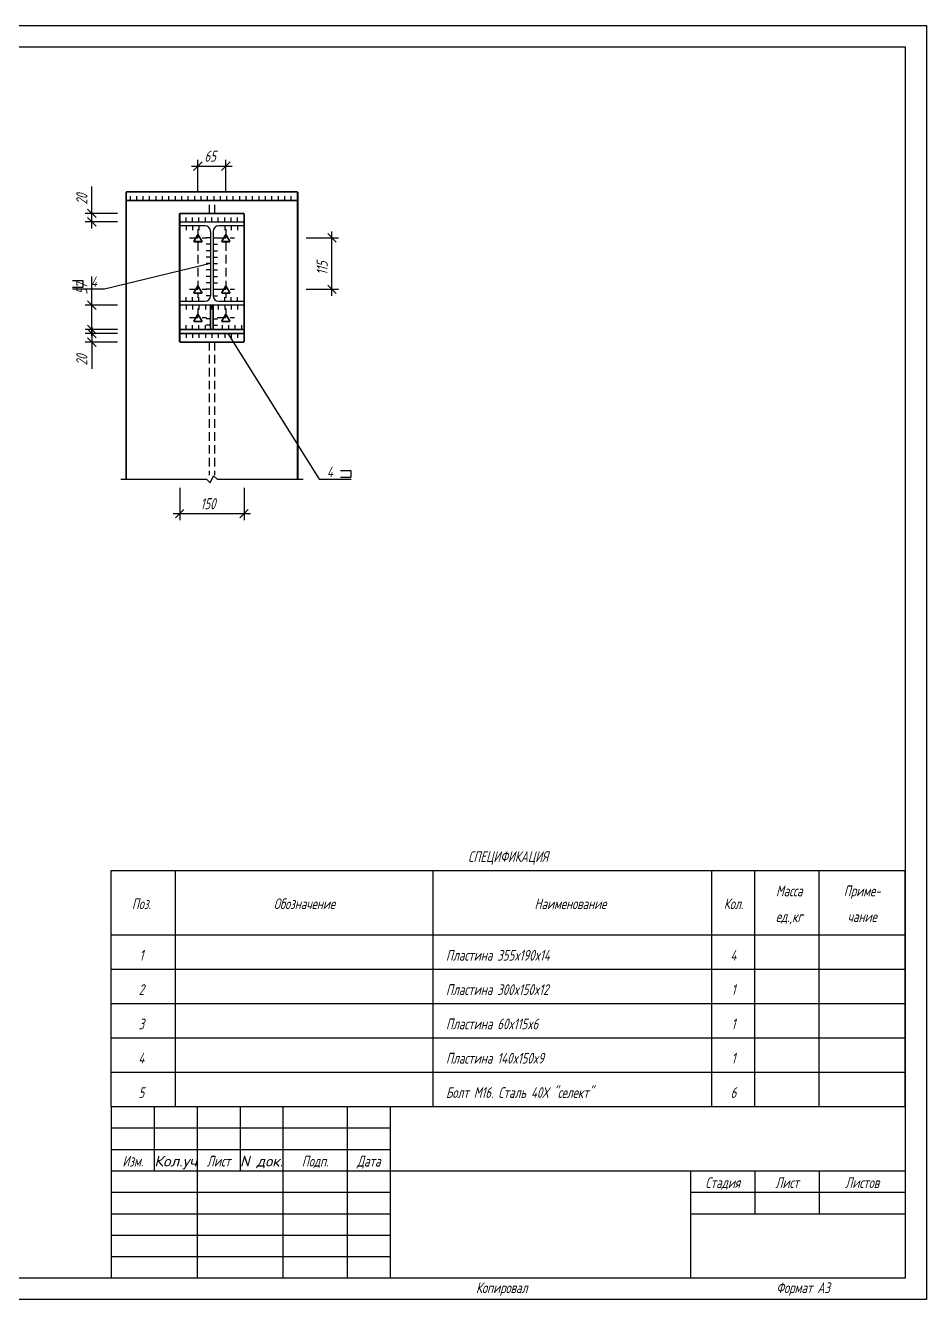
# Model space of a CAD drawing. Extents: x 0 to 420, y 0 to 297.
# Drawn here: x 210 to 420, y 0 to 297 of the extents above; entities that cross this region are included whole.
import ezdxf
from ezdxf.enums import TextEntityAlignment as Align

# ---------------------------------------------------------------- set-up
doc = ezdxf.new("R2010")
doc.units = 0
doc.header["$MEASUREMENT"] = 0
doc.linetypes.add('DASHED', pattern=[3, 2, -1])
doc.layers.get('DEFPOINTS').update_dxf_attribs({"linetype": 'CONTINUOUS'})
for name, color, linetype in [('ВЫНОСКИ', 7, 'CONTINUOUS'), ('ПРОФИЛЬ', 7, 'CONTINUOUS'), ('РАЗМЕРЫ', 7, 'CONTINUOUS'), ('СПЕЦИФИКАЦИЯ', 7, 'CONTINUOUS'), ('УЗЕЛ', 7, 'CONTINUOUS'), ('ШТАМП_РАМКА', 7, 'CONTINUOUS')]:
    doc.layers.add(name, color=color, linetype=linetype)
doc.styles.add('SCADOFFICE', font='RomanS', dxfattribs={"width": 0.7, "oblique": 15, "height": 2.5})
doc.dimstyles.new('SCADOFFICE_DIM', dxfattribs={"dimtxt": 2.5, "dimasz": 2, "dimexe": 1.5, "dimexo": 2, "dimgap": 1, "dimtad": 1, "dimdec": 4, "dimlfac": 10, "dimdsep": 46, "dimtxsty": 'SCADOFFICE', "dimblk": 'OBLIQUE', "dimsah": 1, "dimcen": 2.5, "dimdle": 1.5, "dimclrd": 256, "dimclre": 256, "dimclrt": 256, "dimadec": 0, "dimazin": 0, "dimtfac": 1, "dimtdec": 4, "dimtmove": 2, "dimatfit": 3, "dimldrblk": 'OBLIQUE', "dimfxl": 1, "dimtolj": 1, "dimarcsym": 0})

# ---------------------------------------------------------------- blocks, each defined once
blk = doc.blocks.new('_OBLIQUE')
at = {"layer": 'РАЗМЕРЫ', "color": 0, "linetype": 'ByBlock'}
blk.add_line((-0.5, -0.5), (0.5, 0.5), dxfattribs=at)
blk = doc.blocks.new('*D6')
at = {"layer": 'DEFPOINTS', "color": 0}
for p in [(225.4375, 253.2), (233.4375, 253.2), (233.4375, 251.2)]:
    blk.add_point(p, dxfattribs=at)
at = {"layer": 'РАЗМЕРЫ'}
for p, q in [((225.4375, 253.2), (225.4375, 259.45)), ((231.4375, 253.2), (223.9375, 253.2)), ((225.4375, 249.7), (225.4375, 254.7)), ((231.4375, 251.2), (223.9375, 251.2))]:
    blk.add_line(p, q, dxfattribs=at)
at = {"layer": 'РАЗМЕРЫ', "xscale": 2, "yscale": 2, "zscale": 2}
for p, rotation in [((225.4375, 253.2), 90), ((225.4375, 251.2), 270)]:
    blk.add_blockref('_OBLIQUE', p, dxfattribs=dict(at, rotation=rotation))
at = {"layer": 'РАЗМЕРЫ', "style": 'SCADOFFICE', "oblique": 15, "width": 0.676148}
blk.add_text('20', height=2.58819, rotation=90, dxfattribs=at).set_placement((224.415, 255.277))
blk = doc.blocks.new('*D7')
at = {"layer": 'DEFPOINTS', "color": 0}
for p in [(225.4375, 223.2), (233.4375, 225.2), (233.4375, 223.2)]:
    blk.add_point(p, dxfattribs=at)
at = {"layer": 'РАЗМЕРЫ'}
for p, q in [((225.4375, 226.7), (225.4375, 221.7)), ((231.4375, 225.2), (223.9375, 225.2)), ((231.4375, 223.2), (223.9375, 223.2)), ((225.4375, 225.2), (225.4375, 216.95))]:
    blk.add_line(p, q, dxfattribs=at)
at = {"layer": 'РАЗМЕРЫ', "xscale": 2, "yscale": 2, "zscale": 2}
for p, rotation in [((225.4375, 225.2), 90), ((225.4375, 223.2), 270)]:
    blk.add_blockref('_OBLIQUE', p, dxfattribs=dict(at, rotation=rotation))
at = {"layer": 'РАЗМЕРЫ', "style": 'SCADOFFICE', "oblique": 15, "width": 0.676148}
blk.add_text('20', height=2.58819, rotation=90, dxfattribs=at).set_placement((224.415, 217.777))
blk = doc.blocks.new('*D8')
at = {"layer": 'DEFPOINTS', "color": 0}
for p in [(225.4375, 231.8), (233.4375, 231.8), (233.4375, 226.1)]:
    blk.add_point(p, dxfattribs=at)
at = {"layer": 'РАЗМЕРЫ'}
for p, q in [((225.4375, 231.8), (225.4375, 238.5)), ((231.4375, 231.8), (223.9375, 231.8)), ((225.4375, 224.6), (225.4375, 233.3)), ((231.4375, 226.1), (223.9375, 226.1))]:
    blk.add_line(p, q, dxfattribs=at)
at = {"layer": 'РАЗМЕРЫ', "xscale": 2, "yscale": 2, "zscale": 2}
for p, rotation in [((225.4375, 231.8), 90), ((225.4375, 226.1), 270)]:
    blk.add_blockref('_OBLIQUE', p, dxfattribs=dict(at, rotation=rotation))
at = {"layer": 'РАЗМЕРЫ', "style": 'SCADOFFICE', "oblique": 15, "width": 0.676148}
blk.add_text('57', height=2.5881905, rotation=90, dxfattribs=at).set_placement((224.415, 234.306875))
blk = doc.blocks.new('*D9')
at = {"layer": 'DEFPOINTS', "color": 0}
for p in [(273.4375, 247.5), (281.4375, 247.5), (273.4375, 235.5)]:
    blk.add_point(p, dxfattribs=at)
at = {"layer": 'РАЗМЕРЫ'}
for p, q in [((275.4375, 247.5), (282.9375, 247.5)), ((281.4375, 234), (281.4375, 249)), ((275.4375, 235.5), (282.9375, 235.5))]:
    blk.add_line(p, q, dxfattribs=at)
at = {"layer": 'РАЗМЕРЫ', "xscale": 2, "yscale": 2, "zscale": 2}
for p, rotation in [((281.4375, 247.5), 90), ((281.4375, 235.5), 270)]:
    blk.add_blockref('_OBLIQUE', p, dxfattribs=dict(at, rotation=rotation))
at = {"layer": 'РАЗМЕРЫ', "style": 'SCADOFFICE', "oblique": 15, "width": 0.676148}
blk.add_text('115', height=2.58819, rotation=90, dxfattribs=at).set_placement((280.415, 238.8435))
blk = doc.blocks.new('*D10')
at = {"layer": 'DEFPOINTS', "color": 0}
for p in [(256.6875, 264.2), (250.1875, 256.2), (256.6875, 256.2)]:
    blk.add_point(p, dxfattribs=at)
at = {"layer": 'РАЗМЕРЫ'}
for p, q in [((250.1875, 258.2), (250.1875, 265.7)), ((256.6875, 258.2), (256.6875, 265.7)), ((248.6875, 264.2), (258.1875, 264.2))]:
    blk.add_line(p, q, dxfattribs=at)
at = {"layer": 'РАЗМЕРЫ', "xscale": 2, "yscale": 2, "zscale": 2, "rotation": 180}
blk.add_blockref('_OBLIQUE', (250.1875, 264.2), dxfattribs=at)
at = {"layer": 'РАЗМЕРЫ', "xscale": 2, "yscale": 2, "zscale": 2}
blk.add_blockref('_OBLIQUE', (256.6875, 264.2), dxfattribs=at)
at = {"layer": 'РАЗМЕРЫ', "style": 'SCADOFFICE', "oblique": 15, "width": 0.676148}
blk.add_text('65', height=2.5881905, dxfattribs=at).set_placement((251.711125, 265.2225))
blk = doc.blocks.new('*D11')
at = {"layer": 'DEFPOINTS', "color": 0}
for p in [(245.9375, 191.2), (260.9375, 191.2), (260.9375, 183.2)]:
    blk.add_point(p, dxfattribs=at)
at = {"layer": 'РАЗМЕРЫ'}
for p, q in [((245.9375, 189.2), (245.9375, 181.7)), ((260.9375, 189.2), (260.9375, 181.7)), ((244.4375, 183.2), (262.4375, 183.2))]:
    blk.add_line(p, q, dxfattribs=at)
at = {"layer": 'РАЗМЕРЫ', "xscale": 2, "yscale": 2, "zscale": 2, "rotation": 180}
blk.add_blockref('_OBLIQUE', (245.9375, 183.2), dxfattribs=at)
at = {"layer": 'РАЗМЕРЫ', "xscale": 2, "yscale": 2, "zscale": 2}
blk.add_blockref('_OBLIQUE', (260.9375, 183.2), dxfattribs=at)
at = {"layer": 'РАЗМЕРЫ', "style": 'SCADOFFICE', "oblique": 15, "width": 0.676148}
blk.add_text('150', height=2.58819, dxfattribs=at).set_placement((250.781, 184.2225))

msp = doc.modelspace()

# ---------------------------------------------------------------- linework, layer by layer
at = {"layer": 'ВЫНОСКИ', "linetype": 'Continuous'}
for p, q in [((253.1375, 241.5), (228.4375, 235.5)), ((223.4375, 237.5), (220.9375, 237.5)), ((220.9375, 236), (223.4375, 236)), ((228.4375, 235.5), (220.9375, 235.5)), ((223.4375, 236), (223.4375, 237.5)), ((257.1875, 225.2), (278.4375, 191.2)), ((285.9375, 193.2), (283.4375, 193.2)), ((285.9375, 191.7), (285.9375, 193.2)), ((278.4375, 191.2), (285.9375, 191.2)), ((283.4375, 191.7), (285.9375, 191.7))]:
    msp.add_line(p, q, dxfattribs=at)
at = {"layer": 'ПРОФИЛЬ', "linetype": 'Continuous'}
for p, q in [((245.9375, 251.2), (260.9375, 251.2)), ((245.9375, 250.3), (245.9375, 251.2)), ((251.8375, 250.3), (245.9375, 250.3)), ((260.9375, 250.3), (255.0375, 250.3)), ((260.9375, 251.2), (260.9375, 250.3)), ((253.1375, 249), (253.1375, 234)), ((253.7375, 249), (253.7375, 234)), ((245.9375, 231.8), (245.9375, 232.7)), ((245.9375, 232.7), (251.8375, 232.7)), ((260.9375, 231.8), (245.9375, 231.8)), ((255.0375, 232.7), (260.9375, 232.7)), ((260.9375, 232.7), (260.9375, 231.8))]:
    msp.add_line(p, q, dxfattribs=at)
for centre, start, end in [((251.8375, 249), 0, 89.9), ((255.0375, 249), 90, 179.9), ((251.8375, 234), 270, 359.9), ((255.0375, 234), 180, 269.9)]:
    msp.add_arc(centre, 1.3, start, end, dxfattribs=at)
at = {"layer": 'СПЕЦИФИКАЦИЯ', "linetype": 'Continuous'}
for p, q in [((230, 100), (415, 100)), ((230, 45), (230, 100)), ((245, 45), (245, 100)), ((305, 45), (305, 100)), ((370, 45), (370, 100)), ((380, 45), (380, 100)), ((395, 45), (395, 100)), ((415, 45), (415, 100)), ((230, 85), (415, 85)), ((230, 77), (415, 77)), ((230, 69), (415, 69)), ((230, 61), (415, 61)), ((230, 53), (415, 53)), ((230, 45), (415, 45))]:
    msp.add_line(p, q, dxfattribs=at)
at = {"layer": 'УЗЕЛ', "linetype": 'Continuous'}
for p, q in [((234.4375, 256.2), (234.4375, 257.2)), ((235.9375, 256.2), (235.9375, 257.2)), ((237.4375, 256.2), (237.4375, 257.2)), ((238.9375, 256.2), (238.9375, 257.2)), ((240.4375, 256.2), (240.4375, 257.2)), ((241.9375, 256.2), (241.9375, 257.2)), ((243.4375, 256.2), (243.4375, 257.2)), ((244.9375, 256.2), (244.9375, 257.2)), ((246.4375, 256.2), (246.4375, 257.2)), ((247.9375, 256.2), (247.9375, 257.2)), ((249.4375, 256.2), (249.4375, 257.2)), ((250.9375, 256.2), (250.9375, 257.2)), ((252.4375, 256.2), (252.4375, 257.2)), ((253.9375, 256.2), (253.9375, 257.2)), ((255.4375, 256.2), (255.4375, 257.2)), ((256.9375, 256.2), (256.9375, 257.2)), ((258.4375, 256.2), (258.4375, 257.2)), ((259.9375, 256.2), (259.9375, 257.2)), ((261.4375, 256.2), (261.4375, 257.2)), ((262.9375, 256.2), (262.9375, 257.2)), ((264.4375, 256.2), (264.4375, 257.2)), ((265.9375, 256.2), (265.9375, 257.2)), ((267.4375, 256.2), (267.4375, 257.2)), ((268.9375, 256.2), (268.9375, 257.2)), ((270.4375, 256.2), (270.4375, 257.2)), ((271.9375, 256.2), (271.9375, 257.2)), ((245.9375, 251.2), (245.9375, 252.2)), ((245.9375, 250.3), (245.9375, 249.3)), ((247.4375, 251.2), (247.4375, 252.2)), ((247.4375, 250.3), (247.4375, 249.3)), ((248.9375, 251.2), (248.9375, 252.2)), ((248.9375, 250.3), (248.9375, 249.3)), ((250.4375, 251.2), (250.4375, 252.2)), ((250.4375, 250.3), (250.4375, 249.3)), ((251.9375, 251.2), (251.9375, 252.2)), ((253.4375, 251.2), (253.4375, 252.2)), ((254.9375, 251.2), (254.9375, 252.2)), ((256.4375, 251.2), (256.4375, 252.2)), ((256.4375, 250.3), (256.4375, 249.3)), ((257.9375, 251.2), (257.9375, 252.2)), ((257.9375, 250.3), (257.9375, 249.3)), ((259.4375, 251.2), (259.4375, 252.2)), ((259.4375, 250.3), (259.4375, 249.3)), ((260.9375, 250.3), (260.9375, 249.3)), ((253.1375, 247.5), (252.1375, 247.5)), ((253.7375, 247.5), (254.7375, 247.5)), ((253.1375, 246), (252.1375, 246)), ((253.1375, 244.5), (252.1375, 244.5)), ((253.7375, 246), (254.7375, 246)), ((253.7375, 244.5), (254.7375, 244.5)), ((253.1375, 243), (252.1375, 243)), ((253.1375, 241.5), (252.1375, 241.5)), ((253.7375, 243), (254.7375, 243)), ((253.7375, 241.5), (254.7375, 241.5)), ((253.1375, 240), (252.1375, 240)), ((253.1375, 238.5), (252.1375, 238.5)), ((253.7375, 240), (254.7375, 240)), ((253.7375, 238.5), (254.7375, 238.5)), ((253.1375, 237), (252.1375, 237)), ((253.1375, 235.5), (252.1375, 235.5)), ((253.7375, 237), (254.7375, 237)), ((253.7375, 235.5), (254.7375, 235.5)), ((245.9375, 232.7), (245.9375, 233.7)), ((245.9375, 231.8), (245.9375, 230.8)), ((247.4375, 232.7), (247.4375, 233.7)), ((247.4375, 231.8), (247.4375, 230.8)), ((248.9375, 232.7), (248.9375, 233.7)), ((248.9375, 231.8), (248.9375, 230.8)), ((250.4375, 232.7), (250.4375, 233.7)), ((250.4375, 231.8), (250.4375, 230.8)), ((251.9375, 231.8), (251.9375, 230.8)), ((253.1375, 234), (252.1375, 234)), ((253.4375, 231.8), (253.4375, 230.8)), ((253.7375, 234), (254.7375, 234)), ((254.9375, 231.8), (254.9375, 230.8)), ((256.4375, 232.7), (256.4375, 233.7)), ((256.4375, 231.8), (256.4375, 230.8)), ((257.9375, 232.7), (257.9375, 233.7)), ((257.9375, 231.8), (257.9375, 230.8)), ((259.4375, 232.7), (259.4375, 233.7)), ((259.4375, 231.8), (259.4375, 230.8)), ((260.9375, 232.7), (260.9375, 233.7)), ((247.4375, 226.1), (247.4375, 227.1)), ((248.9375, 226.1), (248.9375, 227.1)), ((250.4375, 226.1), (250.4375, 227.1)), ((251.9375, 226.1), (251.9375, 227.1)), ((253.1375, 228.6), (252.1375, 228.6)), ((253.1375, 227.1), (252.1375, 227.1)), ((253.7375, 228.6), (254.7375, 228.6)), ((253.7375, 227.1), (254.7375, 227.1)), ((255.8875, 226.1), (255.8875, 227.1)), ((257.3875, 226.1), (257.3875, 227.1)), ((258.8875, 226.1), (258.8875, 227.1)), ((260.3875, 226.1), (260.3875, 227.1)), ((247.4375, 225.2), (247.4375, 224.2)), ((248.9375, 225.2), (248.9375, 224.2)), ((250.4375, 225.2), (250.4375, 224.2)), ((251.9375, 225.2), (251.9375, 224.2)), ((253.4375, 225.2), (253.4375, 224.2)), ((254.9375, 225.2), (254.9375, 224.2)), ((256.4375, 225.2), (256.4375, 224.2)), ((257.9375, 225.2), (257.9375, 224.2)), ((259.4375, 225.2), (259.4375, 224.2)), ((232.1875, 191.2), (252.1875, 191.2)), ((252.1875, 191.2), (253.020833, 190.366667)), ((253.020833, 190.366667), (253.854167, 192.033333)), ((253.854167, 192.033333), (254.6875, 191.2)), ((254.6875, 191.2), (274.6875, 191.2))]:
    msp.add_line(p, q, dxfattribs=at)
at = {"layer": 'УЗЕЛ', "linetype": 'DASHED'}
for p, q in [((252.7875, 255.2), (252.7875, 253.2)), ((254.0875, 255.2), (254.0875, 253.2)), ((250.1875, 249.5), (250.1875, 233.5)), ((256.6875, 249.5), (256.6875, 233.5)), ((248.1875, 247.5), (252.1875, 247.5)), ((254.6875, 247.5), (258.6875, 247.5)), ((248.1875, 235.5), (252.1875, 235.5)), ((254.6875, 235.5), (258.6875, 235.5)), ((248.1875, 228.9), (252.1875, 228.9)), ((250.1875, 231), (250.1875, 227.8)), ((254.6875, 228.9), (258.6875, 228.9)), ((256.6875, 231), (256.6875, 227.8)), ((252.7875, 223.2), (252.7875, 192.2)), ((254.0875, 223.2), (254.0875, 192.2))]:
    msp.add_line(p, q, dxfattribs=at)
at = {"layer": 'УЗЕЛ', "linetype": 'Continuous', "const_width": 0.4}
for points in [[(233.4375, 258.2), (273.4375, 258.2)], [(233.4375, 256.2), (233.4375, 258.2)], [(273.4375, 258.2), (273.4375, 256.2)], [(273.4375, 256.2), (233.4375, 256.2)], [(233.4375, 191.2), (233.4375, 256.2)], [(273.4375, 191.2), (273.4375, 256.2)], [(245.9375, 253.2), (260.9375, 253.2)], [(245.9375, 223.2), (245.9375, 253.2)], [(260.9375, 253.2), (260.9375, 223.2)], [(250.1875, 248.3), (249.1875, 246.6)], [(249.1875, 246.6), (251.1875, 246.6)], [(251.1875, 246.6), (250.1875, 248.3)], [(256.6875, 248.3), (255.6875, 246.6)], [(255.6875, 246.6), (257.6875, 246.6)], [(257.6875, 246.6), (256.6875, 248.3)], [(250.1875, 236.3), (249.1875, 234.6)], [(249.1875, 234.6), (251.1875, 234.6)], [(251.1875, 234.6), (250.1875, 236.3)], [(256.6875, 236.3), (255.6875, 234.6)], [(255.6875, 234.6), (257.6875, 234.6)], [(257.6875, 234.6), (256.6875, 236.3)], [(253.1375, 231.8), (253.7375, 231.8)], [(253.1375, 226.1), (253.1375, 231.8)], [(253.7375, 231.8), (253.7375, 226.1)], [(250.1875, 229.7), (249.1875, 228)], [(251.1875, 228), (250.1875, 229.7)], [(256.6875, 229.7), (255.6875, 228)], [(257.6875, 228), (256.6875, 229.7)], [(245.9375, 226.1), (260.9375, 226.1)], [(245.9375, 225.2), (245.9375, 226.1)], [(249.1875, 228), (251.1875, 228)], [(253.7375, 226.1), (253.1375, 226.1)], [(255.6875, 228), (257.6875, 228)], [(260.9375, 226.1), (260.9375, 225.2)], [(260.9375, 225.2), (245.9375, 225.2)], [(260.9375, 223.2), (245.9375, 223.2)]]:
    msp.add_lwpolyline(points, dxfattribs=at)
at = {"layer": 'ШТАМП_РАМКА', "linetype": 'Continuous'}
for p, q in [((0, 297), (420, 297)), ((420, 297), (420, 0)), ((20, 292), (415, 292)), ((415, 292), (415, 5)), ((230, 45), (415, 45)), ((230, 45), (230, 5)), ((240, 45), (240, 30)), ((250, 45), (250, 5)), ((260, 45), (260, 30)), ((270, 45), (270, 5)), ((285, 45), (285, 5)), ((295, 45), (295, 5)), ((230, 40), (295, 40)), ((230, 35), (295, 35)), ((230, 30), (295, 30)), ((295, 30), (415, 30)), ((365, 30), (365, 5)), ((380, 30), (380, 20)), ((395, 30), (395, 20)), ((230, 25), (295, 25)), ((365, 25), (415, 25)), ((230, 20), (295, 20)), ((365, 20), (415, 20)), ((230, 15), (295, 15)), ((230, 10), (295, 10)), ((415, 5), (20, 5)), ((420, 0), (0, 0))]:
    msp.add_line(p, q, dxfattribs=at)

# ---------------------------------------------------------------- texts
at = {"layer": 'ВЫНОСКИ', "style": 'SCADOFFICE', "oblique": 15, "width": 0.7}
for p in [(225.9375, 236), (280.9375, 191.7)]:
    msp.add_text('4', height=2.5, dxfattribs=at).set_placement(p, align=Align.CENTER)
at = {"layer": 'СПЕЦИФИКАЦИЯ', "style": 'SCADOFFICE', "oblique": 15, "width": 0.7}
for s, p in [('СПЕЦИФИКАЦИЯ', (322.5, 102)), ('Масса', (388, 94)), ('Приме-', (405, 94)), ('Поз.', (237, 91)), ('Обозначение', (275, 91)), ('Наименование', (337, 91)), ('Кол.', (375, 91)), ('ед.,кг', (388, 88)), ('чание', (405, 88)), ('1', (237, 79)), ('4', (375, 79)), ('2', (237, 71)), ('1', (375, 71)), ('3', (237, 63)), ('1', (375, 63)), ('4', (237, 55)), ('1', (375, 55)), ('5', (237, 47)), ('6', (375, 47))]:
    msp.add_text(s, height=2.5, dxfattribs=at).set_placement(p, align=Align.CENTER)
for s, p in [('Пластина 355x190x14', (308, 79)), ('Пластина 300x150x12', (308, 71)), ('Пластина 60x115x6', (308, 63)), ('Пластина 140x150x9', (308, 55)), ('Болт M16. Сталь 40Х "селект"', (308, 47))]:
    msp.add_text(s, height=2.5, dxfattribs=at).set_placement(p)
at = {"layer": 'ШТАМП_РАМКА', "style": 'SCADOFFICE', "oblique": 15, "width": 0.7}
for s, p in [('Изм.', (235, 31)), ('Лист', (255, 31)), ('Подп.', (277.5, 31)), ('Дата', (290, 31)), ('Стадия', (372.5, 26)), ('Лист', (387.5, 26)), ('Листов', (405, 26))]:
    msp.add_text(s, height=2.5, dxfattribs=at).set_placement(p, align=Align.CENTER)
at = {"layer": 'ШТАМП_РАМКА', "style": 'SCADOFFICE', "oblique": 15}
for s, width, p, p2 in [('Кол.уч', 0.848485, (240, 31), (250, 31)), ('N док.', 0.815534, (260, 31), (270, 31))]:
    msp.add_text(s, height=2.5, dxfattribs=dict(at, width=width)).set_placement(p, p2, align=Align.FIT)
at = {"layer": 'ШТАМП_РАМКА', "style": 'SCADOFFICE', "oblique": 15, "width": 0.7}
for s, p in [('Копировал', (315, 1.5)), ('Формат А3', (385, 1.5))]:
    msp.add_text(s, height=2.5, dxfattribs=at).set_placement(p)

# ---------------------------------------------------------------- dimensions: what is measured, and where the dimension line sits
at = {"layer": 'РАЗМЕРЫ'}
for base, p1, p2, picture, middle in [((256.6875, 264.2), (250.1875, 256.2), (256.6875, 256.2), '*D10', (253.4375, 264.2)), ((260.9375, 183.2), (245.9375, 191.2), (260.9375, 191.2), '*D11', (253.4375, 183.2))]:
    dim = msp.add_linear_dim(base=base, p1=p1, p2=p2, dimstyle='SCADOFFICE_DIM', dxfattribs=at)
    dim.commit()
    dim.dimension.update_dxf_attribs({"geometry": picture, "text_midpoint": middle})
for base, p1, p2, picture, middle in [((225.4375, 253.2), (233.4375, 251.2), (233.4375, 253.2), '*D6', (225.4375, 256.95)), ((225.4375, 231.8), (233.4375, 226.1), (233.4375, 231.8), '*D8', (225.4375, 236)), ((225.4375, 223.2), (233.4375, 225.2), (233.4375, 223.2), '*D7', (225.4375, 219.45))]:
    dim = msp.add_linear_dim(base=base, p1=p1, p2=p2, angle=90, dimstyle='SCADOFFICE_DIM', dxfattribs=at)
    dim.commit()
    dim.dimension.update_dxf_attribs({"geometry": picture, "text_midpoint": middle, "dimtype": 160})
dim = msp.add_linear_dim(base=(281.4375, 247.5), p1=(273.4375, 235.5), p2=(273.4375, 247.5), angle=90, dimstyle='SCADOFFICE_DIM', dxfattribs=at)
dim.commit()
dim.dimension.update_dxf_attribs({"geometry": '*D9', "text_midpoint": (281.4375, 241.5)})

doc.saveas('drawing.dxf')
